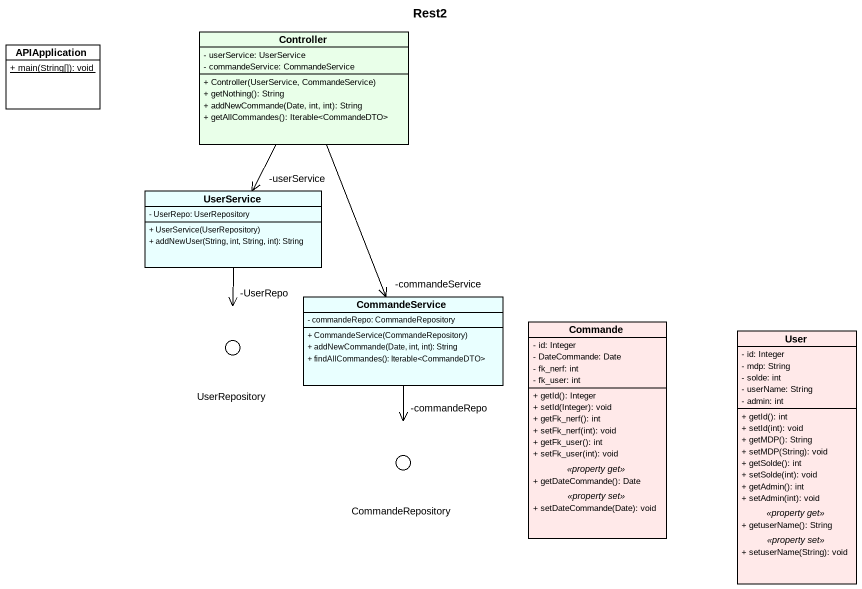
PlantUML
@startuml
title Rest2
allowmixing
hide circle
hide empty members
skinparam classAttributeIconSize 0
class APIApplication {
  {static} + main(String[]): void
}
class Controller #E9FFE9 {
  - userService: UserService
  - commandeService: CommandeService
  + Controller(UserService, CommandeService)
  + getNothing(): String
  + addNewCommande(Date, int, int): String
  + getAllCommandes(): Iterable<CommandeDTO>
}
class UserService #E9FFFF {
  - UserRepo: UserRepository
  + UserService(UserRepository)
  + addNewUser(String, int, String, int): String
}
class CommandeService #E9FFFF {
  - commandeRepo: CommandeRepository
  + CommandeService(CommandeRepository)
  + addNewCommande(Date, int, int): String
  + findAllCommandes(): Iterable<CommandeDTO>
}
() UserRepository #E9FFFF
class Commande #FFE9E9 {
  - id: Integer
  - DateCommande: Date
  - fk_nerf: int
  - fk_user: int
  --
  + getId(): Integer
  + setId(Integer): void
  + getFk_nerf(): int
  + setFk_nerf(int): void
  + getFk_user(): int
  + setFk_user(int): void
  .. <<property get>> ..
  + getDateCommande(): Date
  .. <<property set>> ..
  + setDateCommande(Date): void
}
class User #FFE9E9 {
  - id: Integer
  - mdp: String
  - solde: int
  - userName: String
  - admin: int
  --
  + getId(): int
  + setId(int): void
  + getMDP(): String
  + setMDP(String): void
  + getSolde(): int
  + setSolde(int): void
  + getAdmin(): int
  + setAdmin(int): void
  .. <<property get>> ..
  + getuserName(): String
  .. <<property set>> ..
  + setuserName(String): void
}
() CommandeRepository #E9FFFF
Controller --> "-userService" UserService
Controller --> "-commandeService" CommandeService
UserService --> "-UserRepo" UserRepository
CommandeService --> "-commandeRepo" CommandeRepository
@enduml
